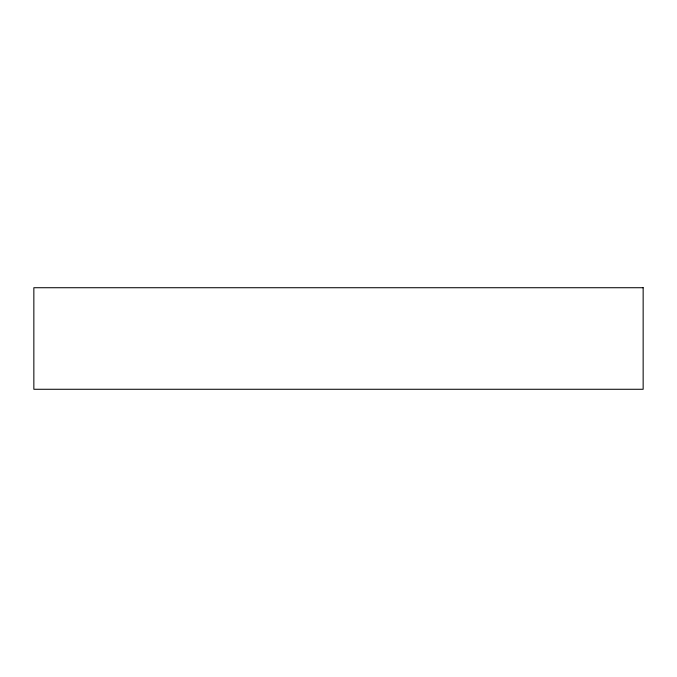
<?xml version="1.0" encoding="UTF-8"?>
<svg xmlns="http://www.w3.org/2000/svg" width="677" height="677" viewBox="0 0 677 677"><rect width="100%" height="100%" fill="white"/><g stroke="black" fill="none" stroke-linecap="round" stroke-linejoin="round"><path stroke-width="1.02" d="M643.15 287.725L33.85 287.725L33.85 389.275L643.15 389.275L643.15 287.725"/></g></svg>
